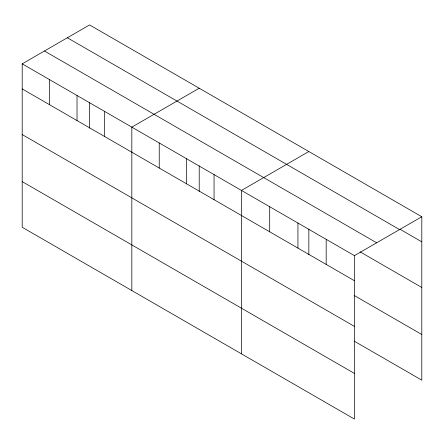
<?xml version="1.0" encoding="UTF-8"?>
<svg xmlns="http://www.w3.org/2000/svg" width="444" height="444" viewBox="0 0 444 444"><rect width="100%" height="100%" fill="white"/><g stroke="black" fill="none" stroke-linecap="round" stroke-linejoin="round"><path stroke-width="0.67" d="M22.2 63.842L354.417 255.644L354.417 419.064L22.2 227.261L22.2 63.842L89.583 24.936L421.8 216.739L421.8 380.158L354.146 341.103M199.217 88.228L131.829 127.134L131.829 290.559M308.846 151.526L241.464 190.426L241.464 353.851M354.417 255.644L421.8 216.739M400.033 229.254L421.8 241.825M67.349 37.773L399.561 229.576M44.439 50.999L376.651 242.801M360.029 251.809L421.8 287.473M22.2 88.922L354.417 280.725M354.146 295.449L421.8 334.51M22.2 134.576L354.417 326.379M22.2 181.613L354.417 373.415M326.179 239.338L326.179 264.424M308.846 229.176L308.846 254.773M297.941 223.038L297.941 248.118M269.702 206.732L269.702 231.818M214.052 174.603L214.052 199.689M199.217 165.884L199.217 191.475M186.647 158.78L186.647 183.866M159.241 142.957L159.241 168.043M104.423 111.311L104.423 136.397M89.583 102.586L89.583 128.183M77.017 95.488L77.017 120.568M49.606 79.665L49.606 104.745"/></g></svg>
